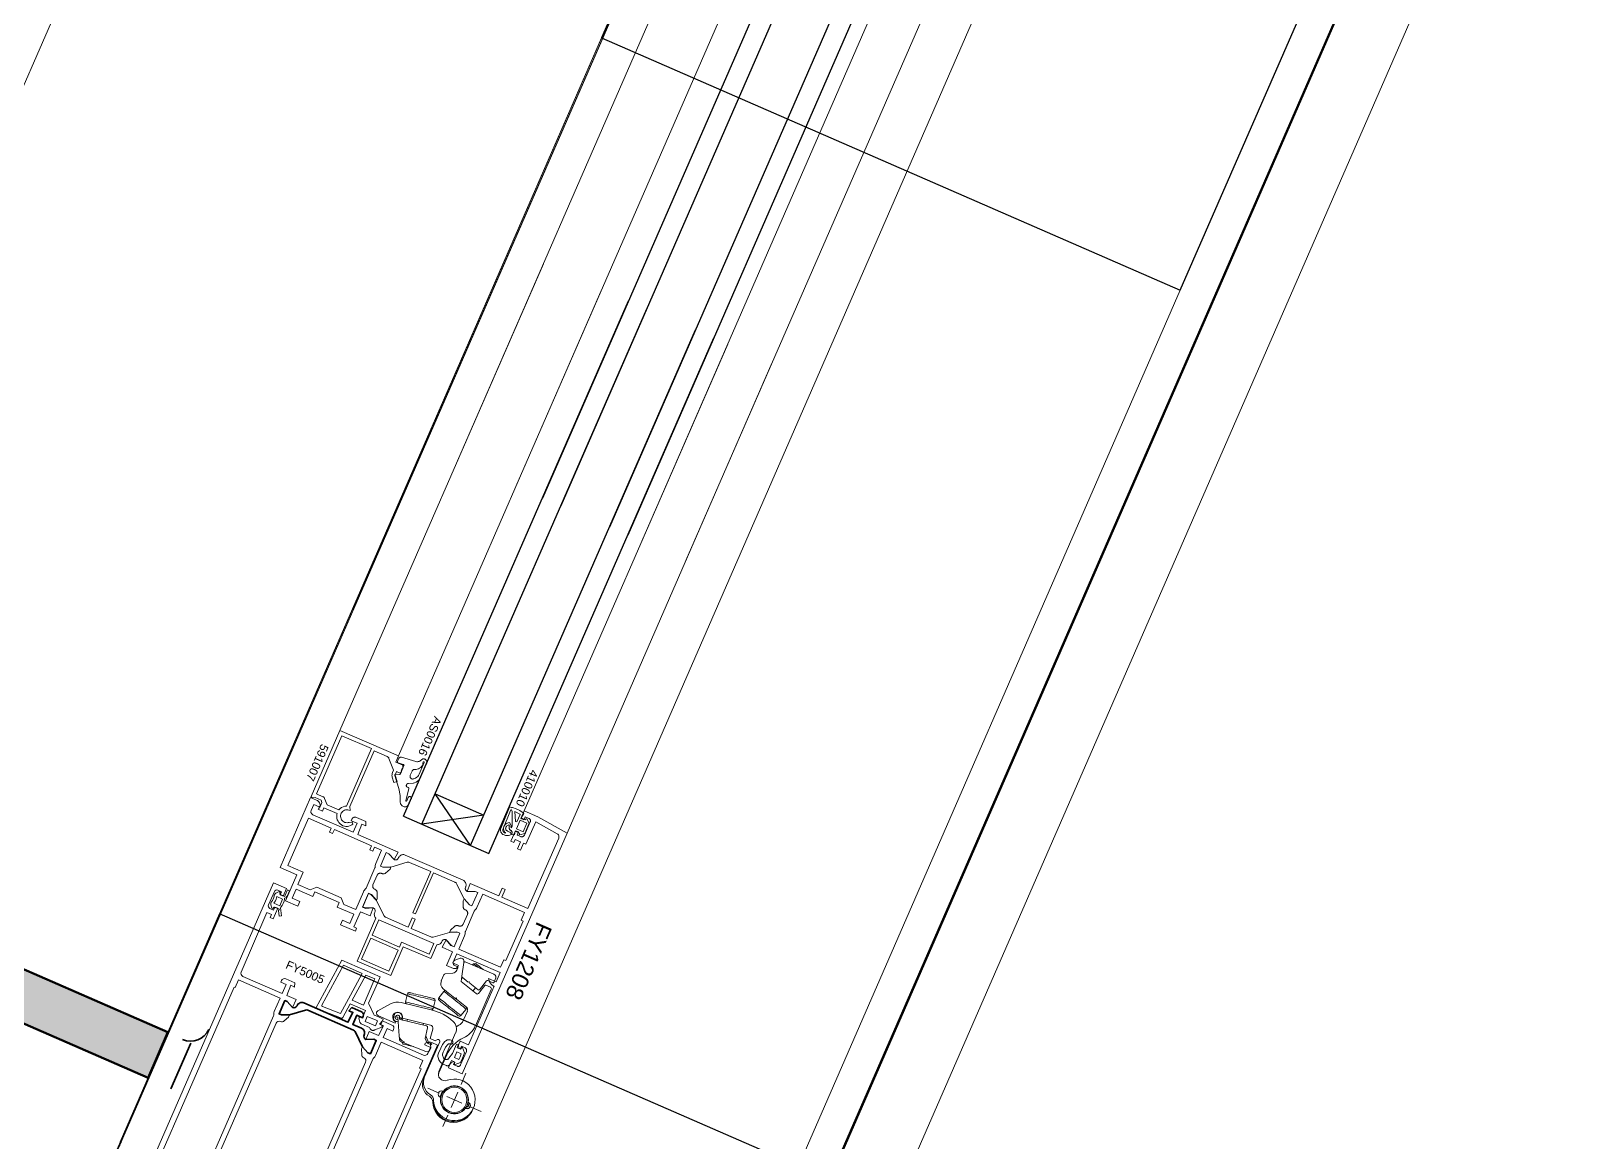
# Model space of a CAD drawing. Header units: millimetres. Extents: x -50172 to 90294, y -80883 to 956680.
# Drawn here: x 7083.2 to 7546.7, y -11220.3 to -10885.9 of the extents above; entities that cross this region are included whole.
import ezdxf

# ---------------------------------------------------------------- set-up
doc = ezdxf.new("R2010")
doc.units = ezdxf.units.MM
doc.header["$MEASUREMENT"] = 0
doc.linetypes.add('Dot & Dashed', pattern=[670.277762, 352.777767, -176.388884, 0, -141.111112])
for name, color, linetype, lineweight in [('0_Pen_No__2', 8, 'Continuous', 15), ('0_Pen_No__5', 7, 'Continuous', 25), ('0_Pen_No__6', 7, 'Continuous', 35), ('0_Pen_No__7', 7, 'Continuous', 35), ('0_Pen_No__9', 7, 'Continuous', 13), ('New_A-20-M_Floor_Slab_Pen_No__89', 8, 'Continuous', 20), ('New_A-20-M_Roof_Pen_No__93', 8, 'Continuous', 13), ('New_A-25-M_Curtain_Wall_Pen_No__90', 8, 'Continuous', 20), ('New_A-25-M_Wall_Ext_Pen_No__87', 8, 'Continuous', 20), ('New_ArchiCAD Windows_Pen_No__1', 7, 'Continuous', 13), ('New_ArchiCAD Windows_Pen_No__3', 7, 'Continuous', 18)]:
    doc.layers.add(name, color=color, linetype=linetype, lineweight=lineweight)
for name, color, linetype, lineweight, true_color in [('0_Pen_No__40', 7, 'Continuous', 35, 0x2a2a2a), ('New_A-25-M_Curtain_Wall_Pen_No__69', 7, 'Continuous', 20, 0x606060), ('New_A-25-M_Wall_Int_Pen_No__107', 7, 'Continuous', 15, 0xa6a6a6), ('New_A-25-M_Wall_Int_Pen_No__27', 7, 'Continuous', 50, 0x2a2a2a), ('New_ArchiCAD Windows_Pen_No__23', 7, 'Continuous', 30, 0x2a2a2a)]:
    doc.layers.add(name, color=color, linetype=linetype, lineweight=lineweight, true_color=true_color)
for name, color, linetype in [('New_A-20-M_Floor_Slab', 7, 'Continuous'), ('New_A-20-M_Roof', 7, 'Continuous'), ('New_A-25-M_Curtain_Wall', 7, 'Continuous'), ('New_A-25-M_Wall_Ext', 7, 'Continuous'), ('New_A-25-M_Wall_Int', 7, 'Continuous'), ('New_ArchiCAD Windows', 7, 'Continuous')]:
    doc.layers.add(name, color=color, linetype=linetype)
doc.styles.add('GENERATED_STYLE_3', font='')
doc.styles.get('GENERATED_STYLE_3').set_extended_font_data('Arial')

# ---------------------------------------------------------------- blocks, each defined once
blk = doc.blocks.new('Wall_2_1', base_point=(10092.6, -4631.3))
at = {"layer": 'New_A-25-M_Wall_Ext_Pen_No__87', "linetype": 'Continuous', "flags": 128}
for points in [[(10000.93, -4591.33), (2142.47, -22613.27)], [(2234.14, -22653.24), (10092.6, -4631.3)]]:
    blk.add_lwpolyline(points, dxfattribs=at)
blk = doc.blocks.new('Wall_4_1', base_point=(9982.59, -4632.6))
at = {"layer": 'New_A-25-M_Wall_Ext_Pen_No__87', "linetype": 'Continuous', "flags": 128}
blk.add_lwpolyline([(4871.77, -16353.33), (9982.59, -4632.6)], dxfattribs=at)
blk = doc.blocks.new('Slab_4_1', base_point=(-34879.65, -33019.01))
at = {"layer": 'New_A-20-M_Floor_Slab_Pen_No__89', "linetype": 'Continuous', "flags": 128}
blk.add_lwpolyline([(10933.09, -26822.78), (1863.41, -22867.95), (9871.66, -4502.51), (4224.74, -2040.17), (4132.95, -2000.14), (2145.42, -6558.18), (-3141.98, -4252.62), (-10743.58, -11326.43), (-11126.43, -10915.01), (-34879.65, -33019.01)], dxfattribs=at)
blk = doc.blocks.new('Slab_14_1', base_point=(10933.09, -26822.78))
at = {"layer": 'New_A-20-M_Floor_Slab_Pen_No__89', "linetype": 'Continuous', "flags": 128}
blk.add_lwpolyline([(10933.09, -26822.78), (1863.41, -22867.95), (9871.66, -4502.51), (18941.33, -8457.33)], close=True, dxfattribs=at)
blk = doc.blocks.new('Triple Window 19_2')
at = {"layer": 'New_ArchiCAD Windows_Pen_No__1', "linetype": 'Continuous'}
blk.add_line((1175, -0.5), (1175, 0), dxfattribs=at)
at = {"layer": 'New_ArchiCAD Windows_Pen_No__23', "linetype": 'Continuous'}
for p, q in [((725, 0), (812.5, 0)), ((812.5, 0), (812.5, -190)), ((1100, -190), (1100, 0)), ((1100, 0), (1175, 0)), ((812.5, -190), (725, -190))]:
    blk.add_line(p, q, dxfattribs=at)
at = {"layer": 'New_ArchiCAD Windows_Pen_No__3', "linetype": 'Continuous'}
for p, q in [((812.5, 0), (1100, 0)), ((1100, -190), (812.5, -190)), ((-1175, -200), (1175, -200))]:
    blk.add_line(p, q, dxfattribs=at)
blk = doc.blocks.new('Wall_239_1', base_point=(10165.92, -4712.54))
at = {"layer": 'New_ArchiCAD Windows', "color": 251, "linetype": 'Continuous', "lineweight": 20, "true_color": 0x606060, "xscale": -1, "zscale": 1000, "rotation": 66.44041158399281}
blk.add_blockref('Triple Window 19_2', (7579.66, -10143.29), dxfattribs=at)
blk = doc.blocks.new('Wall_318_1', base_point=(7124.44, -11187.24))
at = {"layer": 'New_A-25-M_Wall_Int_Pen_No__107', "linetype": 'Continuous'}
blk.add_hatch(color=256, dxfattribs=at).paths.add_polyline_path([(7124.44, -11187.24), (6947.81, -11110.22), (6955.56, -11129.96), (7118.45, -11200.99)])
at = {"layer": 'New_A-25-M_Wall_Int_Pen_No__27', "linetype": 'Continuous', "flags": 128}
for points in [[(7124.44, -11187.24), (6947.81, -11110.22)], [(6955.56, -11129.96), (7118.45, -11200.99)], [(7118.45, -11200.99), (7124.44, -11187.24)]]:
    blk.add_lwpolyline(points, dxfattribs=at)
blk = doc.blocks.new('Morph_2_1')
at = {"layer": 'New_A-20-M_Roof_Pen_No__93', "linetype": 'Continuous', "flags": 128}
blk.add_lwpolyline([(2064.53, -22792.01), (10012.82, -4564.06)], dxfattribs=at)
blk = doc.blocks.new('Beam_8_1', base_point=(10000.93, -4591.33))
at = {"layer": 'New_A-25-M_Curtain_Wall_Pen_No__69', "linetype": 'Dot & Dashed'}
blk.add_line((10000.93, -4591.33), (2142.47, -22613.27), dxfattribs=at)
at = {"layer": 'New_A-25-M_Curtain_Wall_Pen_No__90', "linetype": 'Continuous'}
for p, q in [((10000.93, -4591.33), (2142.47, -22613.27)), ((10203.2, -4679.52), (2344.74, -22701.46))]:
    blk.add_line(p, q, dxfattribs=at)

msp = doc.modelspace()

# ---------------------------------------------------------------- linework, layer by layer
at = {"layer": '0_Pen_No__2', "linetype": 'Continuous', "flags": 128}
for points in [[(7179.91, -11124.09), (7180.11, -11124.62), (7179.74, -11124.89), (7179.33, -11125.1), (7178.89, -11125.24), (7178.44, -11125.32), (7177.98, -11125.32), (7177.53, -11125.26), (7177.09, -11125.12), (7176.64, -11124.88), (7176.24, -11124.57), (7175.89, -11124.2), (7175.61, -11123.77), (7175.4, -11123.3), (7175.27, -11122.81), (7175.23, -11122.3), (7175.27, -11121.79), (7175.33, -11121.41), (7171.38, -11119.69), (7170.95, -11120.7), (7169.66, -11120.14), (7169.82, -11119.77), (7170.01, -11119.85), (7170.76, -11118.11), (7170.51, -11117.45), (7168.72, -11116.67), (7167.8, -11116.77), (7167.49, -11116.36), (7176.17, -11096.47), (7193.77, -11104.14), (7192.97, -11105.97), (7195.07, -11106.89), (7195.13, -11107.78), (7194.99, -11107.88), (7194.88, -11107.99), (7194.78, -11108.12), (7194.71, -11108.27), (7194.66, -11108.42), (7194.63, -11108.59), (7194.64, -11108.75), (7194.67, -11108.91), (7194.26, -11109.26), (7193.25, -11108.82), (7192.79, -11109.88), (7193.36, -11111.79), (7192.4, -11112.08), (7191.94, -11110.51), (7191.88, -11110.24), (7191.85, -11109.96), (7191.87, -11109.68), (7191.93, -11109.41), (7192.02, -11109.14), (7192.33, -11108.42), (7190.93, -11104.86), (7190.87, -11104.72), (7190.77, -11104.59), (7190.66, -11104.47), (7190.54, -11104.38), (7190.39, -11104.31), (7186.48, -11102.6)], [(7186.48, -11102.6), (7179.16, -11119.37), (7179.29, -11120.53), (7178.86, -11120.41), (7178.53, -11120.34), (7178.2, -11120.34), (7177.87, -11120.39), (7177.56, -11120.49), (7177.26, -11120.65), (7177, -11120.85), (7176.78, -11121.1), (7176.6, -11121.38), (7176.47, -11121.69), (7176.4, -11122.02), (7176.38, -11122.35), (7176.42, -11122.68), (7176.51, -11123), (7176.66, -11123.3), (7176.86, -11123.57), (7177.1, -11123.8), (7177.38, -11123.98), (7177.68, -11124.12), (7178, -11124.2), (7178.34, -11124.23), (7178.67, -11124.2), (7178.99, -11124.12), (7179.91, -11124.09)], [(7168.64, -11145), (7175.97, -11148.2), (7175.37, -11149.58), (7180.41, -11151.77), (7179.21, -11154.52), (7176.92, -11153.52), (7176.32, -11154.9), (7180.82, -11156.86), (7181.21, -11155.94), (7180.39, -11155.58), (7182.39, -11151), (7185.32, -11152.28), (7186.18, -11149.81), (7183.76, -11149.85), (7183.03, -11149.53), (7184.79, -11145.5), (7185.52, -11145.82), (7187.14, -11147.61), (7187.42, -11146.97), (7187.39, -11145.2), (7187.37, -11145.04), (7187.33, -11144.88), (7187.26, -11144.73), (7187.17, -11144.59), (7187.06, -11144.48), (7186.93, -11144.38), (7186.79, -11144.3), (7186.65, -11144.24), (7186.51, -11144.16), (7186.38, -11144.07), (7186.27, -11143.95), (7186.18, -11143.83), (7186.11, -11143.69), (7186.07, -11143.54), (7186.05, -11143.38), (7186.05, -11143.22), (7186.08, -11143.07), (7186.13, -11142.92), (7187.41, -11139.99), (7187.48, -11139.85), (7187.58, -11139.72), (7187.69, -11139.61), (7187.82, -11139.52), (7187.96, -11139.46), (7188.11, -11139.41), (7188.26, -11139.39), (7188.42, -11139.39), (7188.58, -11139.42), (7188.72, -11139.47), (7188.87, -11139.53), (7189.02, -11139.58), (7189.18, -11139.61), (7189.35, -11139.61), (7189.51, -11139.59), (7189.66, -11139.53), (7189.81, -11139.46), (7189.94, -11139.36), (7191.25, -11138.17), (7191.53, -11137.53), (7189.12, -11137.57), (7188.38, -11137.25), (7190.14, -11133.22), (7190.88, -11133.54), (7192.49, -11135.33), (7193.72, -11133.03), (7181.62, -11127.75), (7182.73, -11124.64), (7183.93, -11125.16), (7184.01, -11123.89), (7181.12, -11122.63), (7180.97, -11122.58), (7180.82, -11122.55), (7180.66, -11122.55), (7180.51, -11122.57), (7180.36, -11122.61), (7180.22, -11122.68), (7180.09, -11122.77), (7179.97, -11122.88), (7179.88, -11123.01), (7179.81, -11123.14), (7179.61, -11123.6), (7181.35, -11124.36), (7180.15, -11127.11), (7168.05, -11121.84), (7167.91, -11121.76), (7167.79, -11121.67), (7167.68, -11121.55), (7167.59, -11121.43), (7167.52, -11121.28), (7167.47, -11121.13), (7167.45, -11120.98), (7167.45, -11120.82), (7167.48, -11120.67), (7167.53, -11120.52), (7168.33, -11118.69), (7169.98, -11119.41), (7170.38, -11119.02), (7170.17, -11118.49), (7170.04, -11118.21), (7169.86, -11117.95), (7169.64, -11117.73), (7169.39, -11117.54), (7169.11, -11117.39), (7167.37, -11116.63), (7158.18, -11137.71), (7163.22, -11139.91), (7159.82, -11147.7), (7163.49, -11149.3), (7164.09, -11147.93), (7161.8, -11146.93)], [(7231.62, -11120.65), (7230.62, -11122.94), (7231.54, -11123.34), (7231.94, -11122.42), (7233.04, -11122.9), (7233.15, -11122.96), (7233.25, -11123.04), (7233.34, -11123.13), (7233.41, -11123.23), (7233.47, -11123.34), (7233.5, -11123.46), (7233.52, -11123.59), (7233.52, -11123.71), (7233.5, -11123.84), (7233.45, -11123.96), (7231.7, -11127.99), (7231.64, -11128.1), (7231.56, -11128.2), (7231.47, -11128.29), (7231.37, -11128.36), (7231.25, -11128.41), (7231.13, -11128.45), (7231.01, -11128.47), (7230.88, -11128.46), (7230.76, -11128.44), (7230.64, -11128.4), (7229.54, -11127.92), (7229.94, -11127.01), (7229.03, -11126.61), (7227.63, -11129.81), (7228.54, -11130.21), (7228.94, -11129.3), (7230.5, -11129.98), (7229.58, -11132.09), (7230.5, -11132.48), (7231.42, -11130.38), (7232.15, -11130.7), (7235.11, -11123.92), (7241.59, -11127.56), (7241.73, -11127.65), (7241.85, -11127.76), (7241.95, -11127.89), (7242.02, -11128.03), (7242.07, -11128.19), (7242.1, -11128.35), (7242.1, -11128.51), (7242.07, -11128.67), (7242.02, -11128.83), (7232.76, -11150.06), (7224.88, -11146.62), (7225.88, -11144.33), (7224.96, -11143.93), (7223.96, -11146.22), (7215.35, -11142.46), (7214.49, -11144.92), (7216.91, -11144.89), (7217.64, -11145.21), (7215.88, -11149.24), (7215.15, -11148.92), (7213.53, -11147.12), (7213.25, -11147.77), (7213.28, -11149.54), (7213.3, -11149.7), (7213.34, -11149.86), (7213.41, -11150.01), (7213.5, -11150.14), (7213.61, -11150.26), (7213.74, -11150.36), (7213.88, -11150.44), (7214.02, -11150.5), (7214.16, -11150.58), (7214.29, -11150.67), (7214.4, -11150.78), (7214.49, -11150.91), (7214.55, -11151.05), (7214.6, -11151.2), (7214.62, -11151.36), (7214.62, -11151.52), (7214.59, -11151.67), (7214.54, -11151.82), (7213.26, -11154.75), (7213.19, -11154.89), (7213.09, -11155.01), (7212.98, -11155.12), (7212.85, -11155.21), (7212.71, -11155.28), (7212.56, -11155.33), (7212.41, -11155.35), (7212.25, -11155.35), (7212.09, -11155.32), (7211.95, -11155.27), (7211.8, -11155.21), (7211.65, -11155.15), (7211.49, -11155.13), (7211.32, -11155.13), (7211.16, -11155.15), (7211.01, -11155.2), (7210.86, -11155.28), (7210.73, -11155.38), (7209.42, -11156.57), (7209.14, -11157.21), (7211.55, -11157.17), (7212.29, -11157.49), (7210.53, -11161.52), (7209.79, -11161.2), (7208.18, -11159.41), (7206.95, -11161.71), (7210.07, -11163.07), (7208.27, -11167.19), (7210.38, -11168.11), (7211.15, -11168.13), (7211.7, -11167.6), (7211.9, -11167.14), (7210.16, -11166.38), (7211.35, -11163.63)], [(7211.35, -11163.63), (7224.37, -11169.3), (7223.17, -11172.05), (7220.86, -11171.05), (7221.33, -11172.25), (7221.75, -11172.91), (7222.39, -11173.35), (7222.57, -11173.43), (7214.9, -11191.03), (7212.33, -11189.91), (7211.94, -11190.82), (7211.88, -11190.96), (7211.86, -11191.11), (7211.85, -11191.26), (7211.87, -11191.42), (7212.03, -11192.19), (7212.41, -11192.23), (7212.73, -11191.5), (7213.83, -11191.98), (7213.94, -11192.04), (7214.04, -11192.12), (7214.13, -11192.21), (7214.2, -11192.31), (7214.25, -11192.42), (7214.29, -11192.54), (7214.31, -11192.67), (7214.3, -11192.79), (7214.28, -11192.92), (7214.24, -11193.03), (7212.48, -11197.07), (7212.42, -11197.18), (7212.35, -11197.28), (7212.26, -11197.37), (7212.15, -11197.44), (7212.04, -11197.49), (7211.92, -11197.53), (7211.8, -11197.55), (7211.67, -11197.54), (7211.55, -11197.52), (7211.43, -11197.48), (7210.33, -11197), (7210.65, -11196.27), (7210.36, -11196.02), (7209.68, -11196.43), (7209.56, -11196.52), (7209.45, -11196.63), (7209.36, -11196.75), (7209.29, -11196.88), (7208.81, -11197.98), (7212.94, -11199.78), (7244.52, -11127.36), (7235.75, -11122.45), (7231.62, -11120.65)], [(7161.8, -11146.93), (7163, -11144.18), (7168.04, -11146.38), (7168.64, -11145)], [(7203.51, -11165.12), (7205.33, -11160.94), (7205.61, -11160.91), (7205.87, -11160.85), (7206.11, -11160.76), (7206.34, -11160.62), (7206.53, -11160.45), (7206.7, -11160.25), (7206.82, -11160.02), (7206.86, -11159.92), (7206.93, -11159.79), (7207.03, -11159.66), (7207.14, -11159.55), (7207.27, -11159.46), (7207.41, -11159.39), (7207.56, -11159.35), (7207.72, -11159.33), (7207.87, -11159.33), (7208.03, -11159.36), (7208.18, -11159.41), (7208.16, -11159.45), (7209.59, -11161.17), (7210.51, -11161.57), (7212.31, -11157.44), (7211.39, -11157.04), (7209.16, -11157.16), (7209.14, -11157.21), (7204.26, -11158.64), (7204.13, -11158.68), (7203.99, -11158.69), (7203.85, -11158.68), (7203.71, -11158.65), (7203.58, -11158.6), (7197.65, -11156.02), (7198.85, -11153.27), (7197.94, -11152.87), (7196.74, -11155.62), (7189.89, -11152.64), (7189.77, -11152.57), (7189.66, -11152.49), (7189.56, -11152.39), (7189.47, -11152.28), (7189.4, -11152.16), (7187.14, -11147.61), (7187.16, -11147.57), (7185.72, -11145.85), (7184.81, -11145.45), (7183.01, -11149.58), (7183.92, -11149.98), (7186.16, -11149.86), (7186.18, -11149.81), (7186.32, -11149.89), (7186.44, -11149.98), (7186.55, -11150.1), (7186.64, -11150.22), (7186.71, -11150.37), (7186.75, -11150.52), (7186.78, -11150.67), (7186.77, -11150.83), (7186.75, -11150.98), (7186.69, -11151.13), (7186.65, -11151.22), (7186.57, -11151.47), (7186.53, -11151.73), (7186.54, -11151.99), (7186.59, -11152.25), (7186.69, -11152.49), (7186.82, -11152.71), (7186.99, -11152.94), (7181.38, -11165.83), (7191.46, -11170.23), (7195.26, -11161.52)], [(7194.1, -11161.67), (7185.85, -11158.07), (7187.89, -11153.4), (7204.39, -11160.59), (7202.99, -11163.8), (7194.74, -11160.2)], [(7194.74, -11160.2), (7194.1, -11161.67)], [(7195.26, -11161.52), (7203.51, -11165.12)], [(7213.04, -11195.03), (7213.71, -11193.5), (7213.08, -11191.9), (7212.86, -11191.87), (7212.46, -11192.37), (7211.45, -11191.93)]]:
    msp.add_lwpolyline(points, dxfattribs=at)
for points in [[(7185.68, -11101.92), (7176.79, -11098.05), (7169.15, -11115.55), (7171.06, -11116.39), (7171.2, -11116.46), (7171.33, -11116.55), (7171.43, -11116.67), (7171.52, -11116.8), (7171.59, -11116.94), (7172.32, -11118.79), (7175.9, -11120.35), (7176.26, -11119.97), (7176.68, -11119.66), (7177.14, -11119.42), (7177.63, -11119.26), (7178.15, -11119.19)], [(7169.24, -11143.63), (7167.26, -11144.4), (7163.51, -11142.76), (7165.1, -11139.1), (7160.52, -11137.1), (7166.72, -11122.89), (7173.59, -11125.89), (7173.07, -11127.08), (7173.99, -11127.48), (7174.51, -11126.29), (7185.69, -11131.17), (7185.17, -11132.36), (7186.09, -11132.76), (7186.61, -11131.56), (7188.72, -11132.48), (7186.98, -11136.47), (7186.88, -11136.76), (7186.82, -11137.06), (7186.81, -11137.36), (7186.8, -11137.51), (7186.77, -11137.66), (7186.72, -11137.8), (7184.06, -11143.91), (7183.99, -11144.04), (7183.9, -11144.16), (7183.8, -11144.26), (7183.58, -11144.48), (7183.4, -11144.73), (7183.26, -11145), (7180.92, -11150.36), (7177.35, -11148.8), (7176.57, -11146.83)], [(7198.12, -11151.31), (7198.95, -11151.67), (7204.34, -11139.3), (7210.77, -11142.1), (7210.9, -11142.17), (7211.01, -11142.25), (7211.11, -11142.34), (7211.2, -11142.45), (7211.27, -11142.57), (7213.52, -11147.14), (7215.15, -11148.92), (7215.88, -11149.24), (7217.64, -11145.21), (7216.91, -11144.89), (7214.49, -11144.92), (7214.35, -11144.85), (7214.23, -11144.76), (7214.12, -11144.64), (7214.03, -11144.51), (7213.96, -11144.37), (7213.92, -11144.22), (7213.89, -11144.07), (7213.9, -11143.91), (7213.92, -11143.76), (7213.98, -11143.61), (7214.02, -11143.52), (7214.09, -11143.29), (7214.13, -11143.06), (7214.14, -11142.83), (7214.11, -11142.59), (7214.04, -11142.37), (7213.93, -11142.16), (7213.8, -11141.96), (7213.64, -11141.79), (7213.45, -11141.65), (7213.24, -11141.54), (7195.82, -11133.95), (7195.6, -11133.87), (7195.37, -11133.83), (7195.13, -11133.82), (7194.9, -11133.86), (7194.68, -11133.93), (7194.46, -11134.03), (7194.27, -11134.16), (7194.1, -11134.33), (7193.96, -11134.51), (7193.85, -11134.72), (7193.81, -11134.81), (7193.74, -11134.95), (7193.64, -11135.08), (7193.53, -11135.19), (7193.4, -11135.28), (7193.26, -11135.35), (7193.11, -11135.39), (7192.95, -11135.41), (7192.8, -11135.41), (7192.64, -11135.38), (7192.49, -11135.33), (7190.88, -11133.54), (7190.14, -11133.22), (7188.38, -11137.25), (7189.12, -11137.57), (7191.53, -11137.55), (7196.41, -11136.09), (7196.54, -11136.06), (7196.68, -11136.05), (7196.82, -11136.06), (7196.96, -11136.09), (7197.09, -11136.14), (7203.52, -11138.94)], [(7211.95, -11162.25), (7213.69, -11158.27), (7213.79, -11157.98), (7213.85, -11157.68), (7213.86, -11157.37), (7213.87, -11157.22), (7213.9, -11157.08), (7213.94, -11156.94), (7216.61, -11150.83), (7216.68, -11150.7), (7216.77, -11150.58), (7216.87, -11150.47), (7217.09, -11150.26), (7217.27, -11150.01), (7217.41, -11149.74), (7219.15, -11145.75), (7231.71, -11151.23), (7230.71, -11153.52), (7231.35, -11153.8), (7226.15, -11165.72), (7225.51, -11165.44), (7224.51, -11167.73)], [(7193.7, -11162.59), (7190.94, -11168.91), (7182.69, -11165.31), (7185.45, -11158.99)]]:
    msp.add_lwpolyline(points, close=True, dxfattribs=at)
for points in [[(7092.23, -11288.96), (7156.18, -11142.3), (7160.12, -11144.02), (7159.12, -11146.31), (7158.21, -11145.91), (7158.61, -11144.99), (7157.51, -11144.51, 0.414214), (7156.45, -11144.93), (7154.69, -11148.96, 0.414214), (7155.11, -11150.01), (7156.21, -11150.49), (7156.61, -11149.58), (7157.52, -11149.97), (7156.13, -11153.18), (7155.21, -11152.78), (7155.61, -11151.87), (7154.23, -11151.27), (7146.44, -11169.14, 0.414214), (7146.96, -11170.46), (7158.78, -11175.61), (7159.98, -11172.86), (7158.42, -11172.18), (7158.62, -11171.73, -0.414214), (7159.94, -11171.21), (7162.64, -11172.39), (7162.56, -11173.66), (7161.36, -11173.14), (7160.25, -11176.25), (7163, -11177.45), (7161.96, -11179.84), (7160.34, -11178.04), (7159.61, -11177.72), (7157.85, -11181.75), (7158.58, -11182.07), (7161, -11182.04), (7160.72, -11182.68), (7159.4, -11183.86, -0.294108), (7158.33, -11184.04), (7158.28, -11184.01, 0.414214), (7156.97, -11184.53), (7123.71, -11260.8, 0.414214)], [(7161.62, -11291.95), (7205.59, -11191.11), (7203.85, -11190.36, 0.198912), (7202.32, -11190.33), (7201.79, -11190.54), (7201.78, -11191.09), (7203.43, -11191.81), (7202.63, -11193.64, -0.414214), (7201.31, -11194.16), (7189.21, -11188.88), (7190.41, -11186.13), (7192.15, -11186.89), (7192.35, -11186.44, 0.414214), (7191.84, -11185.12), (7188.95, -11183.86), (7188.07, -11184.79), (7189.27, -11185.31), (7187.75, -11188.24), (7185, -11187.05), (7183.96, -11189.43), (7186.37, -11189.39), (7187.11, -11189.71), (7185.35, -11193.74), (7184.62, -11193.43), (7183, -11191.63), (7182.72, -11192.27), (7182.75, -11194.04, 0.294108), (7183.35, -11194.94), (7183.4, -11194.97, -0.414214), (7183.92, -11196.28), (7150.66, -11272.55, -0.414214)], [(7151.35, -11275.21, -0.112281), (7151.43, -11274.77), (7186.07, -11195.34, -0.112281), (7186.34, -11194.98, 0.112281), (7186.88, -11194.25), (7188.61, -11190.26), (7201.17, -11195.74), (7200.17, -11198.03), (7200.63, -11198.23), (7163.46, -11283.47), (7163, -11283.27), (7162, -11285.57), (7150.32, -11280.47)]]:
    msp.add_lwpolyline(points, format="xyb", dxfattribs=at)
msp.add_lwpolyline([(7117.68, -11266.24), (7119.01, -11266.82), (7120.75, -11262.83, -0.112281), (7121.29, -11262.1, 0.112281), (7121.55, -11261.74), (7156.19, -11182.31, 0.112281), (7156.27, -11181.87, -0.112281), (7156.44, -11180.98), (7158.18, -11176.99), (7145.62, -11171.51), (7144.62, -11173.8), (7144.35, -11173.69), (7107.18, -11258.93), (7107.45, -11259.05), (7106.45, -11261.34)], format="xyb", close=True, dxfattribs=at)
at = {"layer": '0_Pen_No__40', "linetype": 'Continuous'}
for p, q in [((9735.36, -5700.74), (2596.69, -22071.98)), ((7131.34, -11190.58), (7125.35, -11204.33))]:
    msp.add_line(p, q, dxfattribs=at)
msp.add_arc((7131.24, -11183.99), 6, 246.4404, 336.4404, dxfattribs=at)
at = {"layer": '0_Pen_No__5', "linetype": 'Continuous'}
for p, q in [((7344.03, -10781.29), (7237.11, -11026.51)), ((7349.53, -10783.69), (7242.61, -11028.91)), ((7364.2, -10790.09), (7257.27, -11035.3)), ((7369.7, -10792.48), (7262.77, -11037.7)), ((7195.35, -11122.28), (7262.99, -10967.16)), ((7200.85, -11124.68), (7268.49, -10969.56)), ((7215.51, -11131.08), (7283.15, -10975.95)), ((7221.01, -11133.48), (7288.65, -10978.35)), ((7204.84, -11115.52), (7219.51, -11121.91)), ((7215.51, -11131.08), (7204.84, -11115.52)), ((7195.35, -11122.28), (7221.01, -11133.48)), ((7219.51, -11121.91), (7200.85, -11124.68))]:
    msp.add_line(p, q, dxfattribs=at)
at = {"layer": '0_Pen_No__6', "linetype": 'Continuous', "flags": 128}
msp.add_lwpolyline([(7182.99, -11191.65), (7184.62, -11193.43), (7185.35, -11193.74), (7187.11, -11189.71), (7186.37, -11189.39), (7183.96, -11189.43, -0.414214), (7183.44, -11188.11), (7183.48, -11188.02, 0.414214), (7182.71, -11186.05), (7180.05, -11184.89), (7181.25, -11182.14), (7182.99, -11182.9), (7183.19, -11182.44, 0.414214), (7182.67, -11181.12), (7179.78, -11179.86), (7178.9, -11180.79), (7180.1, -11181.31), (7178.58, -11184.25), (7165.29, -11178.45, 0.414214), (7163.32, -11179.23), (7163.28, -11179.32, -0.414214), (7161.96, -11179.84), (7160.34, -11178.04), (7159.61, -11177.72), (7157.85, -11181.75), (7158.58, -11182.07), (7160.99, -11182.05), (7165.87, -11180.6, -0.176327), (7166.56, -11180.64), (7180.24, -11186.61, -0.176327), (7180.74, -11187.08)], format="xyb", close=True, dxfattribs=at)
at = {"layer": '0_Pen_No__9', "linetype": 'Continuous'}
for p, q in [((7312.07, -10784.81), (7211.53, -11015.36)), ((7329.66, -10792.48), (7229.13, -11023.03)), ((7367.52, -10808.99), (7266.99, -11039.54)), ((7381.21, -10813.87), (7280.28, -11045.33)), ((7176.17, -11096.47), (7237.41, -10956.01)), ((7193.77, -11104.14), (7255.01, -10963.68)), ((7231.62, -11120.65), (7292.87, -10980.19)), ((7244.52, -11127.36), (7306.16, -10985.98)), ((7212.15, -11165.06), (7210.76, -11165.61)), ((7207.48, -11170), (7206.69, -11171.81)), ((7210.18, -11169.45), (7207.89, -11169.71)), ((7210.73, -11167.18), (7211.51, -11167.52)), ((7211.67, -11167.91), (7211.39, -11168.56)), ((7212.62, -11172.04), (7212.86, -11170.43)), ((7213.49, -11166.28), (7212.86, -11170.43)), ((7213.49, -11166.28), (7213.51, -11166.14)), ((7222.53, -11169.81), (7213.9, -11166.05)), ((7216.09, -11167), (7216.38, -11166.63)), ((7216.38, -11166.63), (7216.99, -11166.57)), ((7205.93, -11176.94), (7207.49, -11174.98)), ((7207.28, -11174.18), (7210.79, -11176.98)), ((7217.16, -11175.65), (7212.62, -11172.04)), ((7212.75, -11171.2), (7213.07, -11170.79)), ((7212.97, -11170.71), (7214.79, -11172.16)), ((7214.79, -11172.16), (7215.21, -11172.11)), ((7215.21, -11172.11), (7215.26, -11172.53)), ((7215.26, -11172.53), (7217.76, -11174.53)), ((7216.98, -11173.91), (7216.2, -11174.89)), ((7216.93, -11185.37), (7221.72, -11174.37)), ((7219.75, -11173.21), (7217.86, -11175.57)), ((7218.18, -11174.48), (7220.31, -11171.81)), ((7221.47, -11173.71), (7220.1, -11173.12)), ((7220.66, -11171.73), (7222.17, -11172.38)), ((7222.56, -11172.23), (7223.04, -11171.13)), ((7191.42, -11178.76), (7187.56, -11180.85)), ((7203.68, -11180.53), (7194.62, -11178.34)), ((7195.95, -11178.15), (7196.54, -11175.72)), ((7204.8, -11177.71), (7204.21, -11180.14)), ((7210.79, -11176.98), (7211.22, -11176.93)), ((7211.26, -11177.35), (7210.79, -11176.98)), ((7211.22, -11176.93), (7211.26, -11177.35)), ((7211.26, -11177.35), (7214.22, -11179.71)), ((7187.75, -11182.36), (7192.83, -11184.57)), ((7192.79, -11182.53), (7192.99, -11182.58)), ((7192.83, -11184.57), (7193.01, -11184.11)), ((7193.56, -11182.72), (7192.99, -11182.58)), ((7194, -11188.34), (7193.56, -11182.72)), ((7194.13, -11182.86), (7194.09, -11183.05)), ((7194.86, -11183.24), (7194.09, -11183.05)), ((7194.13, -11182.86), (7194.91, -11183.04)), ((7194.35, -11183.42), (7202.19, -11185.31)), ((7194.86, -11183.24), (7194.91, -11183.04)), ((7195.02, -11183.07), (7203.4, -11185.09)), ((7196.36, -11183.91), (7196.48, -11183.42)), ((7214.14, -11180.28), (7212.58, -11182.24)), ((7214.52, -11180.89), (7213.26, -11183.77)), ((7194, -11188.34), (7194.07, -11189.31)), ((7201.34, -11184.59), (7201.22, -11185.08)), ((7202.56, -11185.92), (7201.79, -11189.11)), ((7201.79, -11189.11), (7202.4, -11190.51)), ((7202.86, -11190.32), (7201.99, -11188.31)), ((7204.13, -11186.33), (7203.34, -11189.16)), ((7205.94, -11199.06), (7211, -11187.45)), ((7211.99, -11185.18), (7211.2, -11185.66)), ((7194.7, -11190.16), (7195.45, -11190.45)), ((7194.82, -11190.29), (7194.84, -11190.21)), ((7195.14, -11190.81), (7194.82, -11190.29)), ((7195.45, -11190.45), (7195.52, -11190.12)), ((7202.06, -11193.06), (7195.45, -11190.45)), ((7206.22, -11190.16), (7201.64, -11200.67)), ((7202.4, -11190.51), (7203.48, -11190.94)), ((7202.86, -11190.32), (7202.59, -11190.59)), ((7203.47, -11190.56), (7202.86, -11190.32)), ((7203.34, -11189.16), (7204.81, -11189.8)), ((7203.53, -11192.06), (7203.35, -11192.5)), ((7203.48, -11190.94), (7203.47, -11190.56)), ((7203.85, -11190.71), (7203.47, -11190.56)), ((7203.48, -11190.94), (7203.53, -11192.06)), ((7203.77, -11191.05), (7203.48, -11190.94)), ((7203.85, -11190.71), (7203.77, -11191.05)), ((7205.58, -11189.49), (7204.81, -11189.8)), ((7205.96, -11199.52), (7208.33, -11194.07)), ((7201.64, -11200.67), (7201.35, -11201.33)), ((7212.62, -11203.02), (7214.11, -11199.58)), ((7206.03, -11205.6), (7202.6, -11204.1)), ((7206.45, -11206.88), (7206.34, -11206.83)), ((7206.72, -11205.9), (7206.65, -11205.87)), ((7207.14, -11205), (7207.25, -11205.04)), ((7210.62, -11207.6), (7208.33, -11206.6)), ((7210.62, -11207.6), (7209.62, -11209.89)), ((7210.62, -11207.6), (7211.62, -11205.31)), ((7210.62, -11207.6), (7212.91, -11208.6)), ((7211.81, -11203.55), (7211.78, -11203.64)), ((7212.73, -11204.06), (7212.78, -11203.94)), ((7208.62, -11212.18), (7207.12, -11215.62)), ((7214.09, -11210.21), (7213.98, -11210.16)), ((7214.78, -11208.33), (7214.89, -11208.37)), ((7215.2, -11209.6), (7218.64, -11211.1))]:
    msp.add_line(p, q, dxfattribs=at)
at = {"layer": '0_Pen_No__9', "linetype": 'Continuous', "flags": 128}
for points in [[(7194.72, -11104.49), (7194.58, -11104.48), (7194.45, -11104.49), (7194.32, -11104.52), (7194.2, -11104.58), (7194.09, -11104.65), (7193.99, -11104.74), (7193.91, -11104.84), (7193.84, -11104.96), (7193.49, -11105.77), (7193.48, -11105.81), (7193.47, -11105.86), (7193.47, -11105.92), (7193.48, -11105.97), (7193.5, -11106.01), (7193.52, -11106.06), (7193.55, -11106.1), (7193.59, -11106.13), (7193.63, -11106.16), (7193.68, -11106.17), (7195.25, -11106.65), (7195.3, -11106.66), (7195.34, -11106.69), (7195.38, -11106.72), (7195.41, -11106.76), (7195.44, -11106.81), (7195.46, -11106.85), (7195.47, -11106.9), (7195.47, -11106.95), (7195.46, -11107), (7195.44, -11107.05), (7194.37, -11109.52), (7194.34, -11109.56), (7194.32, -11109.6), (7194.29, -11109.63), (7194.25, -11109.65), (7194.21, -11109.68), (7194.16, -11109.69), (7194.12, -11109.7), (7194.07, -11109.7), (7193.01, -11109.63), (7192.96, -11109.63), (7192.91, -11109.64), (7192.86, -11109.66), (7192.82, -11109.68), (7192.78, -11109.72), (7192.74, -11109.75), (7192.72, -11109.8), (7192.7, -11109.84), (7192.69, -11109.89), (7192.69, -11109.94), (7192.69, -11109.99), (7192.71, -11110.04), (7193.3, -11111.97), (7193.93, -11113.96), (7194.28, -11116.01), (7194.34, -11118.1), (7194.38, -11118.33), (7194.45, -11118.56), (7194.56, -11118.77), (7194.7, -11118.96), (7194.88, -11119.13), (7195.08, -11119.26), (7195.3, -11119.35), (7195.53, -11119.4), (7195.77, -11119.42), (7196.01, -11119.39), (7196.24, -11119.32), (7196.46, -11119.22), (7196.65, -11119.08), (7196.82, -11118.91), (7197.64, -11117.02), (7197.67, -11116.94), (7197.68, -11116.86), (7197.68, -11116.78), (7197.67, -11116.69), (7197.64, -11116.62), (7197.6, -11116.54), (7197.55, -11116.48), (7197.49, -11116.42), (7197.42, -11116.38), (7197.34, -11116.35), (7197.26, -11116.33), (7197.18, -11116.32), (7197.1, -11116.33), (7197.02, -11116.35), (7196.94, -11116.38), (7196.88, -11116.42), (7196.81, -11116.48), (7196.76, -11116.55), (7196.73, -11116.62), (7196.3, -11117.59), (7196.28, -11117.63), (7196.25, -11117.67), (7196.22, -11117.71), (7196.18, -11117.74), (7196.14, -11117.76), (7196.09, -11117.77), (7196.04, -11117.78), (7196.03, -11117.74), (7196.02, -11117.69), (7196.02, -11117.64), (7196.03, -11117.6), (7196.91, -11113.93), (7196.92, -11113.85), (7196.89, -11113.78), (7196.87, -11113.74), (7196.85, -11113.7), (7196.81, -11113.67), (7196.78, -11113.64), (7196.73, -11113.62), (7196.45, -11113.49), (7196.37, -11113.45), (7196.31, -11113.4), (7196.25, -11113.33), (7196.2, -11113.26), (7196.17, -11113.18), (7196.15, -11113.09), (7196.15, -11113), (7196.17, -11112.92), (7196.19, -11112.83), (7196.23, -11112.76), (7196.29, -11112.69), (7196.35, -11112.63), (7196.61, -11112.45), (7196.64, -11112.42), (7196.68, -11112.41), (7196.73, -11112.39), (7196.77, -11112.39), (7198.2, -11112.33), (7198.27, -11112.32), (7198.34, -11112.3), (7198.66, -11112.19), (7199.12, -11112), (7199.55, -11111.72), (7199.92, -11111.38), (7200.22, -11110.99), (7200.46, -11110.55), (7202.26, -11106.43), (7202.31, -11106.27), (7202.34, -11106.11), (7202.34, -11105.94), (7202.31, -11105.78), (7202.26, -11105.62), (7202.18, -11105.47), (7202.07, -11105.34), (7201.95, -11105.23), (7201.81, -11105.14), (7201.66, -11105.08), (7201.5, -11105.04), (7201.33, -11105.03), (7201.17, -11105.04), (7201.01, -11105.08), (7200.86, -11105.15), (7200.72, -11105.25), (7200.6, -11105.36), (7200.42, -11105.53), (7200.22, -11105.66), (7200, -11105.77), (7199.77, -11105.83), (7199.53, -11105.86), (7199.28, -11105.85), (7199.05, -11105.8)], [(7197.34, -11109.95), (7197.3, -11110.08), (7197.28, -11110.21), (7197.28, -11110.35), (7197.3, -11110.48), (7197.35, -11110.61), (7197.42, -11110.73), (7197.5, -11110.83), (7197.6, -11110.92), (7197.72, -11110.99), (7197.85, -11111.04), (7197.98, -11111.07), (7198.11, -11111.07), (7198.25, -11111.05), (7198.62, -11110.94), (7198.97, -11110.77), (7199.3, -11110.54), (7199.58, -11110.27), (7199.81, -11109.96), (7200, -11109.61), (7201.55, -11106.06), (7201.56, -11106.04), (7201.56, -11106.01), (7201.56, -11105.99), (7201.55, -11105.96), (7201.55, -11105.94), (7201.54, -11105.92), (7201.52, -11105.9), (7201.5, -11105.88), (7201.48, -11105.87), (7201.46, -11105.86), (7201.43, -11105.85), (7201.41, -11105.85), (7201.38, -11105.85), (7201.36, -11105.86), (7201.34, -11105.87), (7201.32, -11105.88), (7201.3, -11105.9), (7201.28, -11105.92), (7201.27, -11105.94), (7201.13, -11106.28), (7201.11, -11106.32), (7201.1, -11106.37), (7201.1, -11106.41), (7201.11, -11106.46), (7201.12, -11106.5), (7201.14, -11106.54), (7201.16, -11106.58), (7201.2, -11106.62), (7201.16, -11106.7), (7200.98, -11107.04), (7200.75, -11107.35), (7200.48, -11107.61), (7200.16, -11107.84), (7199.82, -11108.01), (7199.46, -11108.13), (7199.08, -11108.19), (7198.69, -11108.19), (7198.57, -11108.19), (7198.45, -11108.21), (7198.33, -11108.25), (7198.22, -11108.31), (7198.12, -11108.38), (7198.03, -11108.46), (7197.96, -11108.56), (7197.9, -11108.67)], [(7224.61, -11125.92), (7227.03, -11120.04), (7227.31, -11119.48), (7227.87, -11119.75), (7227.94, -11119.59), (7228.11, -11119.64), (7229.26, -11120.04), (7230.34, -11120.59), (7231.35, -11121.28), (7231.57, -11121.46), (7230.67, -11122.74), (7231.99, -11123.32), (7232.11, -11123.04), (7232.47, -11123.03), (7233.15, -11124.4), (7231.82, -11127.46), (7230.35, -11127.9), (7230.11, -11127.62), (7230.23, -11127.35), (7228.92, -11126.78), (7228.67, -11127.89), (7227.89, -11127.72), (7228.03, -11127.1), (7227.67, -11126.58), (7227.56, -11126.54), (7227.46, -11126.48), (7227.37, -11126.4), (7227.29, -11126.31), (7227.22, -11126.21), (7227.18, -11126.1), (7227.15, -11125.98), (7227.11, -11125.81), (7227.09, -11125.63), (7227.1, -11125.45), (7227.14, -11125.27), (7227.21, -11125.11), (7226.97, -11124.83), (7226.76, -11124.92), (7226.57, -11125.04), (7226.41, -11125.19), (7226.26, -11125.37), (7226.15, -11125.57), (7226.07, -11125.78), (7226.05, -11125.91), (7226.06, -11126.05), (7226.09, -11126.18), (7226.14, -11126.31), (7226.21, -11126.42), (7226.3, -11126.52), (7226.41, -11126.6), (7226.59, -11126.76), (7226.79, -11126.89), (7227.01, -11126.98), (7227.24, -11127.05), (7227.47, -11127.08), (7227.66, -11127.78), (7227.28, -11127.95), (7226.87, -11128.05), (7226.45, -11128.07), (7226.03, -11128.03), (7225.63, -11127.91), (7225.25, -11127.73), (7224.91, -11127.48), (7224.76, -11127.3), (7224.64, -11127.09), (7224.56, -11126.86), (7224.51, -11126.63), (7224.51, -11126.39), (7224.54, -11126.15)], [(7227.52, -11120.56), (7225.21, -11126.27), (7225.19, -11126.42), (7225.2, -11126.56), (7225.24, -11126.7), (7225.29, -11126.84), (7225.37, -11126.96), (7225.46, -11127.07), (7225.58, -11127.17), (7225.7, -11127.24), (7225.84, -11127.29), (7225.98, -11127.32), (7226.04, -11127.16), (7225.85, -11127.02), (7225.69, -11126.84), (7225.56, -11126.64), (7225.47, -11126.43), (7225.41, -11126.2), (7225.39, -11125.96), (7225.4, -11125.72), (7225.53, -11125.39), (7225.71, -11125.08), (7225.94, -11124.8), (7226.21, -11124.56), (7226.51, -11124.37), (7226.85, -11124.23), (7227.19, -11124.15), (7227.81, -11125.26), (7227.6, -11125.49), (7227.7, -11125.79), (7228.05, -11125.3), (7228, -11120.85), (7227.77, -11120.38), (7227.59, -11120.39)], [(7230.3, -11121.63), (7230.4, -11121.7), (7229.42, -11123.96), (7229.03, -11123.89), (7228.8, -11120.82), (7229.03, -11120.92)], [(7230.38, -11123.49), (7232.4, -11124.37), (7231.28, -11126.94), (7229.27, -11126.06)], [(7159.51, -11147.2), (7159.55, -11146.95), (7159.76, -11146.83), (7159.96, -11146.7), (7160.14, -11146.53), (7160.29, -11146.34), (7160.4, -11146.12), (7161.03, -11144.7), (7160.38, -11144.42), (7159.69, -11146.01), (7159.63, -11146.42), (7158.06, -11145.74), (7158.15, -11145.17), (7157.86, -11144.96), (7156.93, -11145.43), (7156.78, -11145.52), (7156.66, -11145.63), (7156.55, -11145.75), (7156.47, -11145.9), (7156.41, -11146.06), (7156.38, -11146.22), (7156.29, -11146.71), (7156.12, -11147.18), (7155.89, -11147.62), (7155.59, -11148.02), (7155.49, -11148.16), (7155.42, -11148.31), (7155.37, -11148.47), (7155.35, -11148.63), (7155.35, -11148.8), (7155.38, -11148.96), (7155.68, -11149.97), (7156.03, -11150.03), (7156.38, -11149.59), (7157.95, -11150.27), (7157.69, -11150.59), (7157.89, -11152.32), (7158.58, -11152.24), (7158.31, -11149.82), (7158.44, -11149.65), (7158.83, -11149.1), (7159.14, -11148.5), (7159.37, -11147.86)], [(7157.17, -11146.44), (7157.09, -11146.79), (7156.95, -11147.27), (7156.75, -11147.73), (7156.5, -11148.16), (7156.29, -11148.46), (7158.07, -11149.23), (7158.95, -11147.21)], [(7179.34, -11176.08), (7182.88, -11169.57), (7177.27, -11167.12), (7170.76, -11179.09), (7170.74, -11179.14), (7170.72, -11179.19), (7170.72, -11179.24), (7170.73, -11179.29), (7170.74, -11179.34), (7170.76, -11179.38), (7170.79, -11179.43), (7170.83, -11179.46), (7170.87, -11179.49), (7170.91, -11179.52), (7176.34, -11181.6)], [(7187.08, -11183.67), (7184.41, -11182.51), (7183.75, -11184.03), (7186.87, -11185.38), (7187.53, -11183.87)], [(7212.33, -11194.66), (7211.99, -11195.44), (7210.62, -11194.84), (7211.34, -11193.19), (7212.71, -11193.79)]]:
    msp.add_lwpolyline(points, close=True, dxfattribs=at)
for points in [[(7187.54, -11182.56), (7189.19, -11183.28), (7188.47, -11184.93), (7188.85, -11185.19), (7188.8, -11185.72), (7186.73, -11186.53), (7186.59, -11186.62), (7186.43, -11186.68), (7186.26, -11186.71), (7186.09, -11186.72), (7185.92, -11186.7), (7185.75, -11186.64), (7185.6, -11186.56), (7185.47, -11186.46), (7185.35, -11186.33), (7185.26, -11186.19), (7185.19, -11186.03), (7185.12, -11185.82), (7182.76, -11184.79), (7182.62, -11184.71), (7182.49, -11184.61), (7182.37, -11184.49), (7182.28, -11184.35), (7182.22, -11184.19), (7181.83, -11183.05), (7182.19, -11182.67), (7182.93, -11182.85), (7183.87, -11180.69), (7179.29, -11178.69), (7177.01, -11182.87), (7176.99, -11182.91), (7176.95, -11182.95), (7176.92, -11182.98), (7176.87, -11183), (7176.83, -11183.02), (7176.78, -11183.02), (7176.73, -11183.03), (7176.69, -11183.02), (7176.64, -11183.01), (7168.89, -11180.02), (7176.74, -11165.58), (7188.27, -11170.61), (7187.54, -11172.27)], [(7186.42, -11171.84), (7186.69, -11171.23), (7183.99, -11170.05), (7180.37, -11176.71)], [(7216.39, -11166.64), (7216.48, -11166.71), (7216.68, -11166.87), (7216.98, -11167.11), (7217.36, -11167.41), (7217.76, -11167.73)], [(7219.28, -11168.4), (7218.89, -11168.09), (7218.47, -11167.75), (7218.06, -11167.42), (7217.68, -11167.12), (7217.37, -11166.87), (7217.14, -11166.69), (7217.01, -11166.59), (7216.99, -11166.57)], [(7180.37, -11176.71), (7179.86, -11177.63), (7183.25, -11179.11), (7186.42, -11171.84)], [(7187.54, -11172.27), (7184.81, -11178.53), (7184.87, -11178.71), (7186.4, -11181.94), (7186.48, -11182.1), (7187.54, -11182.56)], [(7207.49, -11174.98), (7207.53, -11175.02), (7207.69, -11175.14), (7207.95, -11175.35), (7208.31, -11175.64), (7208.75, -11175.99), (7209.27, -11176.4), (7209.83, -11176.85), (7210.44, -11177.33), (7211.05, -11177.82), (7211.65, -11178.3), (7212.23, -11178.76), (7212.76, -11179.18), (7213.22, -11179.55), (7213.6, -11179.85), (7213.89, -11180.08), (7214.07, -11180.22), (7214.14, -11180.28)], [(7204.21, -11180.14), (7204.17, -11180.13), (7204, -11180.09), (7203.69, -11180.02), (7203.25, -11179.91), (7202.71, -11179.78), (7202.08, -11179.63), (7201.39, -11179.46), (7200.64, -11179.28), (7199.88, -11179.1), (7199.13, -11178.92), (7198.4, -11178.74), (7197.74, -11178.58), (7197.15, -11178.44), (7196.67, -11178.32), (7196.3, -11178.23), (7196.06, -11178.18), (7195.95, -11178.15)], [(7196.54, -11175.72), (7196.64, -11175.75), (7196.88, -11175.8), (7197.25, -11175.89), (7197.74, -11176.01), (7198.33, -11176.15), (7198.99, -11176.31), (7199.71, -11176.49), (7200.47, -11176.67), (7201.23, -11176.85), (7201.97, -11177.03), (7202.67, -11177.2), (7203.3, -11177.35), (7203.84, -11177.48)], [(7203.58, -11176.91), (7203.08, -11176.78), (7202.48, -11176.64), (7201.82, -11176.48), (7201.11, -11176.31), (7200.4, -11176.14), (7199.7, -11175.97), (7199.04, -11175.81), (7198.45, -11175.67), (7197.95, -11175.55), (7197.56, -11175.45), (7197.29, -11175.39), (7197.15, -11175.36), (7197.14, -11175.35)], [(7204.43, -11177.11), (7204.41, -11177.11), (7204.26, -11177.07), (7203.99, -11177), (7203.58, -11176.91)], [(7203.84, -11177.48), (7204.27, -11177.59), (7204.58, -11177.66), (7204.76, -11177.7), (7204.8, -11177.71)], [(7210.67, -11180.72), (7210.1, -11180.26), (7209.49, -11179.77), (7208.88, -11179.28), (7208.28, -11178.81), (7207.71, -11178.35), (7207.2, -11177.94), (7206.75, -11177.59), (7206.39, -11177.3), (7206.13, -11177.1), (7205.98, -11176.97), (7205.93, -11176.94)], [(7206.01, -11177.64), (7206.1, -11177.71), (7206.29, -11177.86), (7206.59, -11178.1), (7206.97, -11178.4), (7207.43, -11178.77), (7207.95, -11179.19), (7208.51, -11179.63), (7209.08, -11180.09), (7209.65, -11180.54), (7210.19, -11180.97)], [(7192.44, -11182.45), (7192.4, -11182.69), (7192.35, -11182.98), (7192.29, -11183.27)], [(7192.68, -11181.64), (7192.57, -11182.04), (7192.5, -11182.27), (7192.44, -11182.45)], [(7210.19, -11180.97), (7210.69, -11181.37), (7211.11, -11181.71), (7211.46, -11181.98), (7211.7, -11182.18), (7211.84, -11182.29), (7211.88, -11182.31)], [(7212.58, -11182.23), (7212.51, -11182.18), (7212.33, -11182.04), (7212.04, -11181.81), (7211.66, -11181.5), (7211.2, -11181.14), (7210.67, -11180.72)], [(7195.41, -11190.44), (7195.13, -11190.37), (7194.91, -11190.32), (7194.82, -11190.29)], [(7195.15, -11190.82), (7195.26, -11190.84), (7195.51, -11190.9), (7195.86, -11190.99), (7196.31, -11191.09), (7196.81, -11191.22), (7197.33, -11191.34), (7197.84, -11191.47), (7198.28, -11191.57)], [(7211.45, -11191.93), (7211.81, -11191.1), (7211.26, -11190.86), (7210.06, -11193.61), (7208.96, -11195.1), (7208.85, -11195.22), (7208.72, -11195.33), (7208.58, -11195.41), (7208.42, -11195.47), (7208.26, -11195.5), (7208.09, -11195.5), (7207.92, -11195.47), (7207.77, -11195.42), (7207.62, -11195.34), (7207.49, -11195.24), (7207.32, -11194.99), (7207.2, -11194.71), (7207.12, -11194.42), (7207.08, -11194.12), (7207.09, -11193.81), (7207.15, -11193.52), (7207.25, -11193.23), (7207.52, -11192.61), (7207.99, -11191.72), (7208.61, -11190.93), (7208.68, -11190.87), (7208.76, -11190.82), (7208.85, -11190.78), (7208.94, -11190.75), (7209.03, -11190.74), (7209.13, -11190.75), (7209.22, -11190.77), (7209.31, -11190.8), (7209.41, -11190.84), (7209.51, -11190.86), (7209.61, -11190.86), (7209.72, -11190.84), (7209.82, -11190.81), (7209.91, -11190.76), (7209.99, -11190.7), (7210.06, -11190.62), (7210.11, -11190.53), (7210.15, -11190.44), (7210.18, -11190.34), (7210.18, -11190.23), (7210.17, -11190.13), (7210.14, -11190.03), (7210.09, -11189.94), (7210.03, -11189.85), (7209.96, -11189.78), (7209.87, -11189.72), (7209.62, -11189.61), (7209.34, -11189.53), (7209.06, -11189.5), (7208.78, -11189.52), (7208.5, -11189.59), (7208.24, -11189.7), (7208, -11189.86), (7207.79, -11190.05), (7207.07, -11190.98), (7206.5, -11192.02), (7205.84, -11193.53), (7205.74, -11193.85), (7205.68, -11194.18), (7205.69, -11194.52), (7205.75, -11194.86), (7205.99, -11195.58), (7206.15, -11195.88), (7206.35, -11196.16), (7206.66, -11196.46), (7207.01, -11196.72), (7207.4, -11196.92), (7208.24, -11197.29), (7208.36, -11197.33), (7208.48, -11197.35), (7208.61, -11197.36), (7208.73, -11197.34), (7208.85, -11197.3), (7208.97, -11197.25), (7209.07, -11197.17), (7209.16, -11197.09), (7209.23, -11196.99), (7209.29, -11196.88), (7209.77, -11195.78), (7210.78, -11196.22), (7210.69, -11196.84), (7210.87, -11196.99), (7212.46, -11196.36), (7213.04, -11195.03)], [(7205.8, -11200.16), (7205.81, -11200.07), (7205.96, -11199.52)], [(7206.77, -11205.82), (7206.7, -11205.85), (7206.65, -11205.87)]]:
    msp.add_lwpolyline(points, dxfattribs=at)
at = {"layer": '0_Pen_No__9', "linetype": 'Continuous'}
for radius in [4.13, 3.77]:
    msp.add_circle((7210.62, -11207.6), radius, dxfattribs=at)
for centre, radius, start, end in [((7211.07, -11166.4), 0.85, 111.4404, 246.4404), ((7212.52, -11165.99), 1, 351.4404, 111.4404), ((7207.94, -11170.2), 0.5, 96.4404, 156.4404), ((7210.01, -11167.96), 1.5, 276.4404, 336.4404), ((7211.39, -11167.79), 0.3, 336.4404, 66.4404), ((7213.16, -11170.48), 0.3, 171.4404, 231.4404), ((7213.78, -11166.33), 0.3, 66.4404, 171.4404), ((7222.13, -11170.73), 1, 336.4404, 66.4404), ((7208.53, -11172.61), 2, 156.4404, 231.4404), ((7207.88, -11175.29), 0.5, 51.4404, 141.4404), ((7217.95, -11174.29), 0.3, 231.4404, 321.4404), ((7219.98, -11173.39), 0.3, 66.4404, 141.4404), ((7220.54, -11172), 0.3, 66.4404, 141.4404), ((7221.27, -11174.17), 0.5, 336.4404, 66.4404), ((7222.29, -11172.11), 0.3, 246.4404, 336.4404), ((7193.56, -11182.72), 4.5, 76.4404, 118.4404), ((7196.44, -11178.27), 0.5, 166.4404, 256.4404), ((7197.02, -11175.84), 0.5, 76.4404, 166.4404), ((7204.31, -11177.6), 0.5, 346.4404, 76.4404), ((7206.32, -11177.25), 0.5, 141.4404, 231.4404), ((7213.75, -11179.97), 0.5, 321.4404, 51.4404), ((7213.6, -11180.49), 1, 336.4404, 51.4404), ((7217.47, -11175.26), 0.5, 231.4404, 321.4404), ((7188.15, -11181.44), 1, 167.3177, 246.4404), ((7188.04, -11181.73), 1, 118.4404, 149.5632), ((7193.56, -11182.72), 1.5, 346.4404, 248.4404), ((7193.56, -11182.72), 1.39, 203.5779, 274.4404), ((7193.56, -11182.72), 1.39, 346.4404, 129.3029), ((7193.56, -11182.74), 0.792, 164.6899, 274.9755), ((7193.56, -11182.72), 0.587, 346.4404, 166.4404), ((7194.41, -11183.1), 0.327, 171.01, 260.084), ((7195.16, -11183.31), 0.3, 166.4402, 256.4405), ((7203.73, -11180.03), 0.5, 256.4404, 346.4404), ((7200.17, -11195.11), 15, 47.6182, 76.4404), ((7208.26, -11186.25), 3, 336.4404, 47.6182), ((7212.19, -11181.92), 0.5, 231.4404, 321.4404), ((7210.51, -11182.57), 3, 299.5705, 336.4404), ((7195.99, -11188.18), 2, 184.4404, 256.4404), ((7202.08, -11185.8), 0.5, 346.4404, 76.4404), ((7203.17, -11186.06), 1, 344.4404, 76.4404), ((7217.5, -11198.07), 10, 114.2721, 156.4404), ((7210.51, -11182.57), 7, 294.2721, 336.4404), ((7195.07, -11189.23), 1, 184.4404, 248.4404), ((7202.42, -11192.13), 1, 248.4404, 338.4404), ((7205.76, -11189.96), 0.5, 336.4404, 111.4404), ((7205.11, -11202.96), 4.1, 156.4404, 240.721), ((7205.58, -11202.38), 4.3, 156.4404, 239.3342), ((7210.62, -11207.6), 6.25, 181.4022, 110.1425), ((7207.78, -11199.86), 2, 156.4404, 290.1425), ((7202.13, -11208.29), 2, 0.9283, 60.721), ((7202.37, -11207.8), 2, 1.4022, 59.3342), ((7206.74, -11205.91), 1, 66.4404, 246.4404), ((7210.62, -11207.6), 4.32, 156.4404, 169.809), ((7210.62, -11207.6), 4.22, 170.1315, 322.7494), ((7210.62, -11207.6), 4.25, 142.8315, 170.0494), ((7210.62, -11207.6), 4.32, 143.0719, 156.4404), ((7210.62, -11207.6), 4.22, 350.1315, 142.7494), ((7210.38, -11208.15), 6.25, 180.9283, 339.1917), ((7210.38, -11208.15), 6, 178.4862, 246.4404), ((7210.62, -11207.6), 4.25, 322.8315, 350.0494), ((7214.38, -11209.24), 1, 248.205, 64.6758), ((7214.49, -11209.29), 1, 246.4404, 66.4404), ((7214.38, -11209.24), 0.5, 260.5934, 52.2874), ((7210.38, -11208.15), 6, 246.4404, 314.3946)]:
    msp.add_arc(centre, radius, start, end, dxfattribs=at)

# ---------------------------------------------------------------- block references
at = {"layer": 'New_A-20-M_Floor_Slab', "color": 8, "linetype": 'Continuous', "lineweight": 20}
for name, p in [('Slab_4_1', (-34879.65, -33019.01)), ('Slab_14_1', (10933.09, -26822.78))]:
    msp.add_blockref(name, p, dxfattribs=at)
at = {"layer": 'New_A-20-M_Roof', "linetype": 'Continuous', "lineweight": 0}
msp.add_blockref('Morph_2_1', (0, 0), dxfattribs=at)
at = {"layer": 'New_A-25-M_Curtain_Wall', "color": 8, "lineweight": 20}
msp.add_blockref('Beam_8_1', (10000.93, -4591.33), dxfattribs=at)
at = {"layer": 'New_A-25-M_Wall_Ext', "color": 250, "lineweight": 50, "true_color": 0x2a2a2a}
for name, p in [('Wall_4_1', (9982.59, -4632.6)), ('Wall_239_1', (10165.92, -4712.54)), ('Wall_2_1', (10092.6, -4631.3))]:
    msp.add_blockref(name, p, dxfattribs=at)
at = {"layer": 'New_A-25-M_Wall_Int', "color": 250, "lineweight": 50, "true_color": 0x2a2a2a}
msp.add_blockref('Wall_318_1', (7124.44, -11187.24), dxfattribs=at)

# ---------------------------------------------------------------- texts
at = {"layer": '0_Pen_No__7', "linetype": 'Continuous', "attachment_point": 7, "style": 'GENERATED_STYLE_3'}
for s, insert, char_height, rotation in [('\\A1;{\\fArial|b0|i0|c0|p34;AS0016}', (7204.62, -11091.98), 2.5, 246.4404), ('\\A1;{\\fArial|b0|i0|c0|p34;591007}', (7170.55, -11100.3), 2.5, 246.4404), ('\\A1;{\\fArial|b0|i0|c0|p34;410010}', (7233.63, -11108), 2.5, 246.4404), ('\\A1;{\\fArial|b0|i0|c0|p34;FY1208}', (7235.53, -11153.65), 5, 246.4404), ('\\A1;{\\fArial|b0|i0|c0|p34;FY5005}', (7159.62, -11167.92), 2.5, 336.4404)]:
    msp.add_mtext(s, dxfattribs=dict(at, insert=insert, char_height=char_height, rotation=rotation))

doc.saveas('drawing.dxf')
